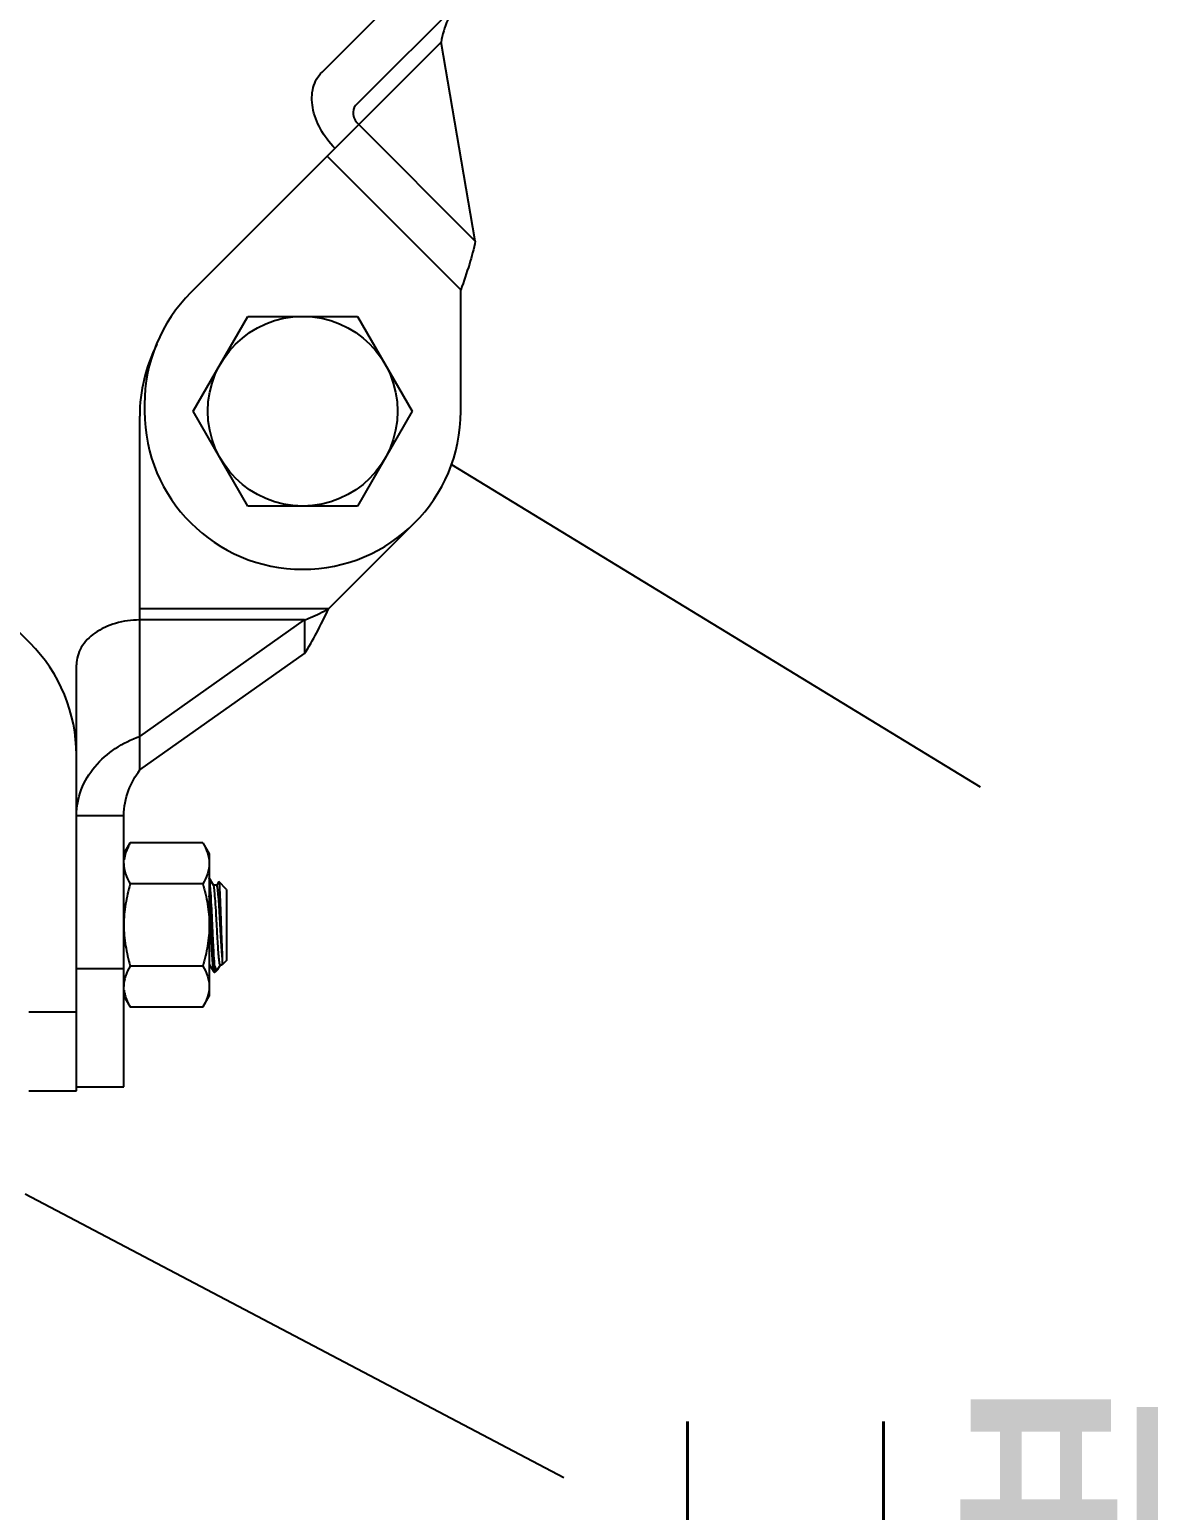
# Model space of a CAD drawing. Header units: inches. Extents: x -1293886 to -986005, y -15154 to 203628.
# Drawn here: x -1251553 to -1250868, y 85016 to 85923 of the extents above; entities that cross this region are included whole.
import ezdxf

# ---------------------------------------------------------------- set-up
doc = ezdxf.new("R2010")
doc.units = ezdxf.units.IN
doc.header["$LTSCALE"] = 100
doc.header["$MEASUREMENT"] = 0
doc.layers.add('W_DIM', color=4, linetype='Continuous')
doc.styles.get("Standard").update_dxf_attribs({"font": 'txt.shx', "bigfont": 'bzhz.shx'})
doc.dimstyles.get("Standard").update_dxf_attribs({"dimtxt": 0.18, "dimasz": 0.18, "dimexe": 0.18, "dimexo": 0.0625, "dimgap": 0.09, "dimtad": 0, "dimtih": 1, "dimtoh": 1, "dimdec": 4, "dimzin": 0, "dimdsep": 46, "dimtxsty": 'Standard', "dimcen": 0.09, "dimadec": 0, "dimazin": 0, "dimtfac": 1, "dimtdec": 4, "dimtofl": 0, "dimtmove": 0, "dimatfit": 3, "dimfxl": 0, "dimtolj": 1, "dimtzin": 0, "dimarcsym": 0})

# ---------------------------------------------------------------- blocks, each defined once
blk = doc.blocks.new('1111')
at = {"layer": 'W_DIM', "color": 7}
for p, q in [((-2290859.61, 1710397.94), (-2290788.59, 1710468.96)), ((-2290839.08, 1710377.4), (-2290768.06, 1710448.42)), ((-2290939.9, 1710262.89), (-2290786.65, 1710416.13)), ((-2290765.76, 1710294.41), (-2290786.65, 1710416.13)), ((-2290765.76, 1710294.41), (-2290837.07, 1710365.71)), ((-2290856.43, 1710346.35), (-2290774.62, 1710264.53)), ((-2290774.62, 1710190.2), (-2290774.62, 1710264.53)), ((-2290938.51, 1710190.2), (-2290904.97, 1710248.29)), ((-2290904.97, 1710248.29), (-2290837.9, 1710248.29)), ((-2290837.9, 1710248.29), (-2290804.36, 1710190.2)), ((-2290968.25, 1710194.43), (-2290968.25, 1710190.2)), ((-2290971.24, 1709970.48), (-2290971.24, 1710187.21)), ((-2290904.97, 1710132.11), (-2290938.51, 1710190.2)), ((-2290804.36, 1710190.2), (-2290837.9, 1710132.11)), ((-2291161.77, 1710171.53), (-2291038.33, 1710048.09)), ((-2290837.9, 1710132.11), (-2290904.97, 1710132.11)), ((-2290855.54, 1710069.17), (-2290802.97, 1710121.74)), ((-2290855.54, 1710069.17), (-2290971.24, 1710069.17)), ((-2290870.4, 1710062.33), (-2290971.24, 1710062.33)), ((-2290971.24, 1709991.02), (-2290870.4, 1710062.33)), ((-2290870.4, 1710062.33), (-2290870.4, 1710041.79)), ((-2290971.24, 1709970.48), (-2290870.4, 1710041.79)), ((-2291009.97, 1709773.89), (-2291009.97, 1710034.94)), ((-2291009.97, 1709942.61), (-2290980.93, 1709942.61)), ((-2290980.93, 1709776.31), (-2290980.93, 1709942.61)), ((-2290980.93, 1709919.1), (-2290977.04, 1709925.84)), ((-2290932.53, 1709925.84), (-2290977.04, 1709925.84)), ((-2290932.53, 1709925.84), (-2290928.64, 1709919.1)), ((-2290928.64, 1709919.1), (-2290928.64, 1709831.99)), ((-2290926.02, 1709899.88), (-2290928.64, 1709904.41)), ((-2290922.88, 1709902.12), (-2290924.1, 1709900.02)), ((-2290922.88, 1709902.12), (-2290922.81, 1709902.14)), ((-2290917.99, 1709897.33), (-2290922.81, 1709902.14)), ((-2290932.53, 1709900.69), (-2290977.04, 1709900.69)), ((-2290924.05, 1709899.99), (-2290926.15, 1709899.99)), ((-2290917.99, 1709897.33), (-2290917.99, 1709853.76)), ((-2290920.66, 1709855.74), (-2290920.66, 1709851.1)), ((-2291009.97, 1709848.92), (-2290980.93, 1709848.92)), ((-2290932.53, 1709850.4), (-2290977.04, 1709850.4)), ((-2290928.64, 1709851.1), (-2290928.28, 1709851.1)), ((-2290928.41, 1709851.21), (-2290928.48, 1709851.35)), ((-2290928.41, 1709851.21), (-2290925.74, 1709846.59)), ((-2290925.63, 1709846.5), (-2290925.74, 1709846.59)), ((-2290925.26, 1709846.5), (-2290925.26, 1709850.18)), ((-2290923.63, 1709848.12), (-2290925.26, 1709846.5)), ((-2290923.63, 1709848.12), (-2290923.36, 1709848.5)), ((-2290923.36, 1709848.5), (-2290921.85, 1709851.1)), ((-2290921.91, 1709851.1), (-2290920.66, 1709851.1)), ((-2290917.99, 1709853.76), (-2290920.66, 1709851.1)), ((-2290925.26, 1709846.5), (-2290925.63, 1709846.5)), ((-2290980.93, 1709831.99), (-2290977.04, 1709825.25)), ((-2290932.53, 1709825.25), (-2290928.64, 1709831.99)), ((-2291039.02, 1709822.3), (-2291009.97, 1709822.3)), ((-2290932.53, 1709825.25), (-2290977.04, 1709825.25)), ((-2291009.97, 1709776.31), (-2290980.93, 1709776.31)), ((-2291039.02, 1709773.89), (-2291009.97, 1709773.89))]:
    blk.add_line(p, q, dxfattribs=at)
blk.add_circle((-2290871.44, 1710190.2), 58.09, dxfattribs=at)
for centre, radius, start, end in [((-2290871.44, 1710194.43), 96.82, 135, 180), ((-2290874.43, 1710187.21), 96.82, 152.99971, 180), ((-2290871.44, 1710190.2), 96.82, 180, 0), ((-2291106.79, 1709979.63), 96.82, 0, 45), ((-2290961.36, 1709913.21), 19.57, 172.59836, 173.3691), ((-2290926.65, 1709852.05), 1.96, 198.49529, 200.88657), ((-2290961.36, 1709837.88), 19.57, 186.63088, 187.40315)]:
    blk.add_arc(centre, radius, start, end, dxfattribs=at)
for points, knots in [([(-2290773.79, 1710442.69), (-2290777.47, 1710439.01), (-2290783.22, 1710430.55), (-2290785.9, 1710420.83), (-2290786.65, 1710416.13)], [0, 0, 0, 0, 0.522516, 1, 1, 1, 1]), ([(-2290851.59, 1710351.19), (-2290855.12, 1710354.72), (-2290861.04, 1710362.49), (-2290865.96, 1710375.5), (-2290866.03, 1710388.19), (-2290862.18, 1710395.37), (-2290859.61, 1710397.94)], [0, 0, 0, 0, 0.287971, 0.555344, 0.790532, 1, 1, 1, 1]), ([(-2290839.08, 1710377.4), (-2290840.4, 1710376.08), (-2290841.24, 1710371.16), (-2290838.75, 1710367.39), (-2290837.07, 1710365.71)], [0, 0, 0, 0, 0.440241, 1, 1, 1, 1]), ([(-2290765.76, 1710294.41), (-2290766.64, 1710289.62), (-2290769.45, 1710279.58), (-2290772.82, 1710269.76), (-2290774.62, 1710264.53)], [0, 0, 0, 0, 0.468219, 1, 1, 1, 1]), ([(-2290870.4, 1710062.33), (-2290869.15, 1710062.78), (-2290864.07, 1710064.8), (-2290859.21, 1710067.3), (-2290855.54, 1710069.17)], [0, 0, 0, 0, 0.244001, 1, 1, 1, 1]), ([(-2290870.4, 1710041.79), (-2290867.63, 1710045.79), (-2290862.52, 1710054.88), (-2290857.96, 1710064.21), (-2290855.54, 1710069.17)], [0, 0, 0, 0, 0.468219, 1, 1, 1, 1]), ([(-2290971.24, 1710062.33), (-2290976.23, 1710062.33), (-2290985.91, 1710061.02), (-2290998.59, 1710055.29), (-2291007.61, 1710046.37), (-2291009.97, 1710038.57), (-2291009.97, 1710034.94)], [0, 0, 0, 0, 0.287969, 0.555344, 0.790533, 1, 1, 1, 1]), ([(-2291009.97, 1709942.61), (-2291009.97, 1709947.95), (-2291007.87, 1709958.87), (-2290996.38, 1709977.82), (-2290981.66, 1709987.42), (-2290971.24, 1709991.02)], [0, 0, 0, 0, 0.244342, 0.495326, 1, 1, 1, 1]), ([(-2290980.93, 1709942.61), (-2290980.93, 1709947.82), (-2290979.02, 1709957.86), (-2290974.03, 1709966.63), (-2290971.24, 1709970.48)], [0, 0, 0, 0, 0.522516, 1, 1, 1, 1]), ([(-2290977.04, 1709925.84), (-2290977.51, 1709925.03), (-2290979.21, 1709921.86), (-2290980.42, 1709918.38), (-2290980.77, 1709915.74)], [0, 0, 0, 0, 0.26074, 1, 1, 1, 1]), ([(-2290932.53, 1709925.84), (-2290931.4, 1709923.87), (-2290929.45, 1709919.86), (-2290928.64, 1709915.42), (-2290928.64, 1709913.27)], [0, 0, 0, 0, 0.514931, 1, 1, 1, 1]), ([(-2290980.93, 1709913.27), (-2290980.93, 1709911.12), (-2290980.12, 1709906.68), (-2290978.18, 1709902.67), (-2290977.04, 1709900.69)], [0, 0, 0, 0, 0.485069, 1, 1, 1, 1]), ([(-2290928.64, 1709913.27), (-2290928.64, 1709911.12), (-2290929.45, 1709906.68), (-2290931.4, 1709902.67), (-2290932.53, 1709900.69)], [0, 0, 0, 0, 0.485069, 1, 1, 1, 1]), ([(-2290925.26, 1709850.18), (-2290925.67, 1709854.55), (-2290926.03, 1709861.86), (-2290926.54, 1709872.19), (-2290926.93, 1709880.98), (-2290927.35, 1709889.22), (-2290927.7, 1709896.16), (-2290928.17, 1709901.02), (-2290928.34, 1709903.6), (-2290928.64, 1709904.38)], [0, 0, 0, 0, 0.242677, 0.403766, 0.571084, 0.728325, 0.86011, 0.953625, 1, 1, 1, 1]), ([(-2290922.81, 1709902.14), (-2290922.7, 1709902.04), (-2290922.67, 1709901.49), (-2290922.5, 1709900.51), (-2290922.41, 1709898.89), (-2290922.21, 1709895.75), (-2290922, 1709890.73), (-2290921.74, 1709883.8), (-2290921.49, 1709876.15), (-2290921.16, 1709866.72), (-2290920.92, 1709859.91), (-2290920.66, 1709855.74)], [0, 0, 0, 0, 0.009691, 0.032013, 0.066681, 0.112991, 0.236161, 0.390242, 0.560502, 0.730169, 1, 1, 1, 1]), ([(-2290977.04, 1709900.69), (-2290978.22, 1709896.61), (-2290980.18, 1709888.31), (-2290980.93, 1709879.8), (-2290980.93, 1709875.55)], [0, 0, 0, 0, 0.500104, 1, 1, 1, 1]), ([(-2290932.53, 1709900.69), (-2290931.36, 1709896.61), (-2290929.39, 1709888.31), (-2290928.64, 1709879.8), (-2290928.64, 1709875.55)], [0, 0, 0, 0, 0.500104, 1, 1, 1, 1]), ([(-2290925.91, 1709847.15), (-2290926.09, 1709847.94), (-2290926.32, 1709850.12), (-2290926.82, 1709856.29), (-2290927.33, 1709866.49), (-2290927.94, 1709879.76), (-2290928.38, 1709889.04), (-2290928.64, 1709893.48)], [0, 0, 0, 0, 0.052851, 0.14115, 0.400167, 0.712507, 1, 1, 1, 1]), ([(-2290925.89, 1709899.55), (-2290925.91, 1709899.61), (-2290925.95, 1709899.73), (-2290926, 1709899.84), (-2290926.02, 1709899.88)], [0, 0, 0, 0, 0.571751, 1, 1, 1, 1]), ([(-2290921.91, 1709851.1), (-2290922.08, 1709851.1), (-2290922.24, 1709851.89), (-2290922.47, 1709852.92), (-2290922.69, 1709855.01), (-2290922.93, 1709857.65), (-2290923.17, 1709860.95), (-2290923.51, 1709866.19), (-2290923.91, 1709873.32), (-2290924.38, 1709881.85), (-2290924.82, 1709889.55), (-2290925.32, 1709895.33), (-2290925.58, 1709898.49), (-2290925.89, 1709899.55)], [0, 0, 0, 0, 0.00993, 0.035692, 0.077147, 0.133012, 0.201431, 0.280113, 0.457397, 0.641103, 0.8066, 0.931746, 1, 1, 1, 1]), ([(-2290920.66, 1709855.74), (-2290921.04, 1709859.8), (-2290921.42, 1709866.4), (-2290921.93, 1709875.51), (-2290922.33, 1709882.83), (-2290922.68, 1709888.6), (-2290922.97, 1709892.68), (-2290923.18, 1709895.16), (-2290923.38, 1709897.13), (-2290923.58, 1709898.66), (-2290923.76, 1709899.44), (-2290923.93, 1709899.99), (-2290924.05, 1709899.99)], [0, 0, 0, 0, 0.275467, 0.445769, 0.616141, 0.769932, 0.835819, 0.892144, 0.937558, 0.970974, 0.991706, 1, 1, 1, 1]), ([(-2290980.93, 1709875.55), (-2290980.93, 1709871.3), (-2290980.18, 1709862.78), (-2290978.22, 1709854.48), (-2290977.04, 1709850.4)], [0, 0, 0, 0, 0.499896, 1, 1, 1, 1]), ([(-2290928.64, 1709875.55), (-2290928.64, 1709871.3), (-2290929.39, 1709862.78), (-2290931.36, 1709854.48), (-2290932.53, 1709850.4)], [0, 0, 0, 0, 0.499896, 1, 1, 1, 1]), ([(-2290977.04, 1709850.4), (-2290978.18, 1709848.42), (-2290980.12, 1709844.41), (-2290980.93, 1709839.97), (-2290980.93, 1709837.82)], [0, 0, 0, 0, 0.514931, 1, 1, 1, 1]), ([(-2290932.53, 1709850.4), (-2290931.4, 1709848.42), (-2290929.45, 1709844.41), (-2290928.64, 1709839.97), (-2290928.64, 1709837.82)], [0, 0, 0, 0, 0.514931, 1, 1, 1, 1]), ([(-2290925.26, 1709850.18), (-2290925.14, 1709849.77), (-2290924.92, 1709849.1), (-2290924.58, 1709848.33), (-2290924.08, 1709847.83), (-2290923.74, 1709848.02), (-2290923.63, 1709848.12)], [0, 0, 0, 0, 0.409984, 0.688664, 0.852512, 1, 1, 1, 1]), ([(-2290928.64, 1709837.82), (-2290928.64, 1709835.68), (-2290929.45, 1709831.23), (-2290931.4, 1709827.22), (-2290932.53, 1709825.25)], [0, 0, 0, 0, 0.485069, 1, 1, 1, 1]), ([(-2290980.77, 1709835.36), (-2290980.65, 1709834.49), (-2290979.95, 1709830.95), (-2290978.4, 1709827.62), (-2290977.04, 1709825.25)], [0, 0, 0, 0, 0.241319, 1, 1, 1, 1])]:
    blk.add_open_spline(points, degree=3, knots=knots, dxfattribs=at)
for points in [[(-2290928.51, 1709851.43), (-2290928.57, 1709851.61), (-2290928.61, 1709851.79), (-2290928.64, 1709851.97)], [(-2290925.74, 1709846.59), (-2290925.83, 1709846.76), (-2290925.87, 1709846.96), (-2290925.91, 1709847.15)]]:
    blk.add_open_spline(points, degree=3, dxfattribs=at)
at = {"layer": 'W_DIM', "color": 7, "width": 0.8}
blk.add_text('U型管吊架', height=250, dxfattribs=at).set_placement((-2290670.02, 1709321.35))
at = {"layer": 'W_DIM', "color": 7}
for points in [[(-2290780.3, 1710157.5), (-2290456.6, 1709960.1)], [(-2291041.44, 1709710.88), (-2290711.61, 1709537.21)]]:
    blk.add_leader(points, dimstyle='Standard', override={"dimgap": 20, "dimtad": 0}, dxfattribs=at)

msp = doc.modelspace()

# ---------------------------------------------------------------- block references
at = {"layer": 'W_DIM'}
msp.add_blockref('1111', (1039485.65, -1624500.72), dxfattribs=at)

doc.saveas('drawing.dxf')
